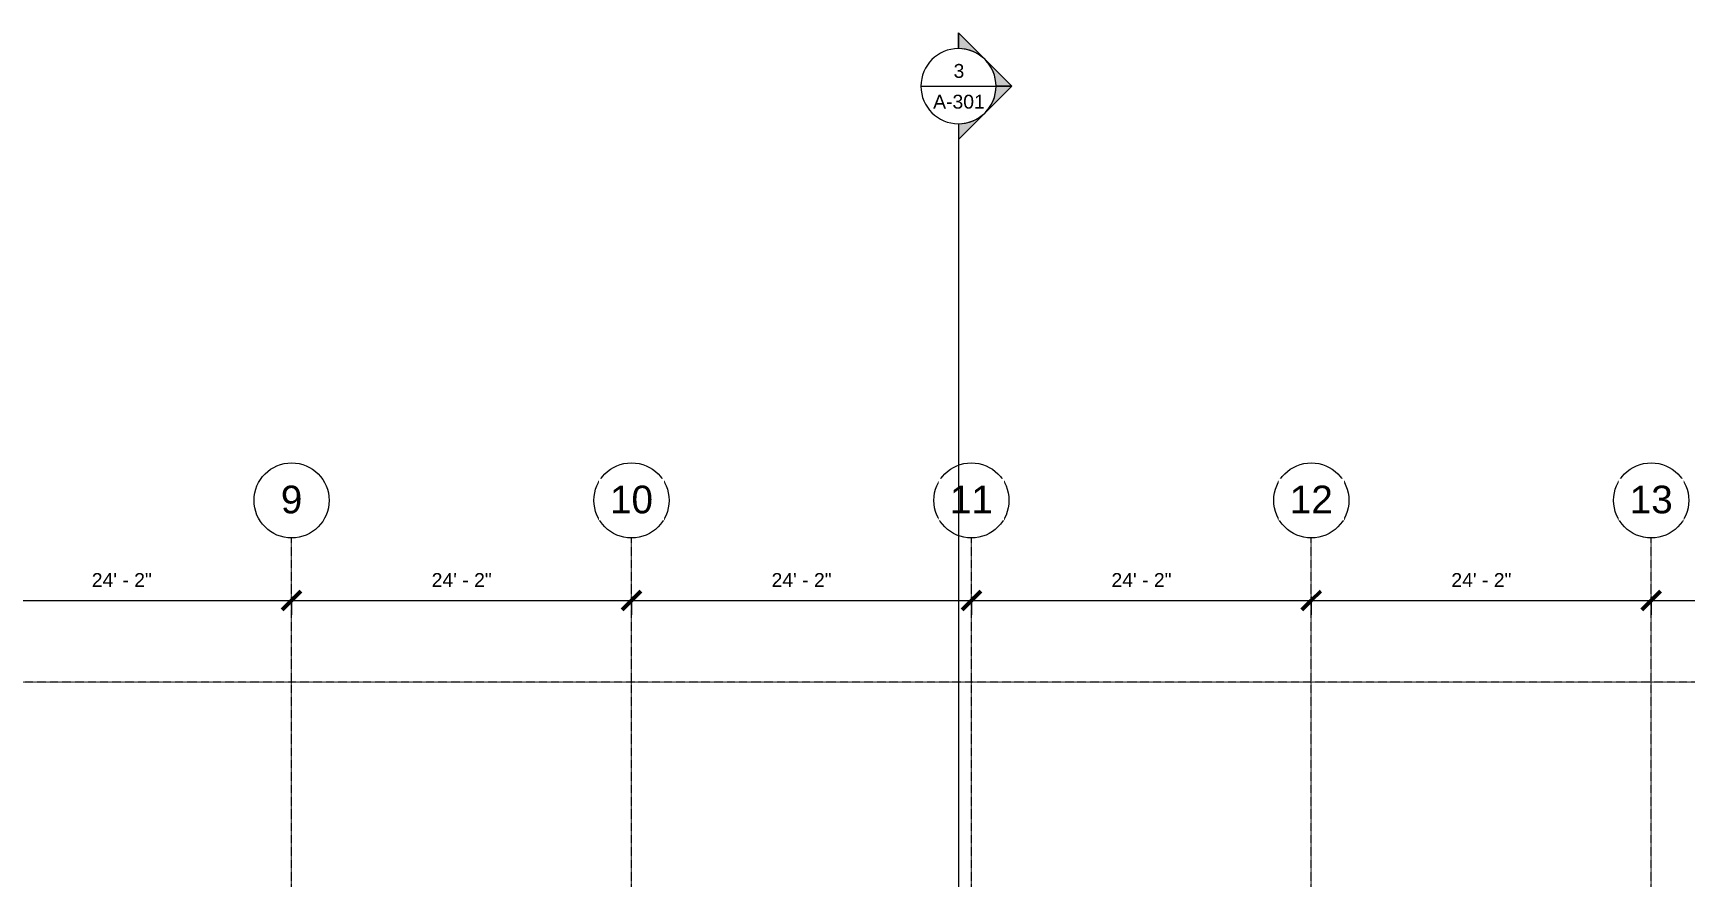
# Model space of a CAD drawing. Header units: inches. Extents: x 21806 to 26875, y -23174 to -20350.
# Drawn here: x 24603 to 26010, y -21069 to -20350 of the extents above; entities that cross this region are included whole.
import ezdxf

# ---------------------------------------------------------------- set-up
doc = ezdxf.new("R2010")
doc.units = ezdxf.units.IN
doc.header["$MEASUREMENT"] = 0
doc.linetypes.add('Grid Line 1_2_', pattern=[0.875, 0.5, -0.125, 0.125, -0.125])
for name, color, linetype, lineweight in [('A-ANNO-DIMS', 211, 'Continuous', 9), ('A-ANNO-DIMS-128', 211, 'Continuous', 9), ('G-ANNO-SYMB', 111, 'Continuous', 9), ('S-GRID', 1, 'Continuous', 9), ('S-GRID-IDEN', 1, 'Continuous', 9)]:
    doc.layers.add(name, color=color, linetype=linetype, lineweight=lineweight)
doc.styles.add('Arial', font='arial.ttf', dxfattribs={"height": 11.802395})
doc.styles.add('Arial_1', font='arial.ttf', dxfattribs={"height": 23.60479})
doc.dimstyles.new('Linear_-_3_32__Arial', dxfattribs={"dimscale": 12, "dimtxt": 12, "dimasz": 1.333333, "dimexe": 1, "dimexo": 0.666667, "dimgap": 0.666667, "dimtad": 1, "dimdec": 0, "dimzin": 1, "dimdsep": 46, "dimlunit": 4, "dimtxsty": 'Arial', "dimblk1": 'OBLIQUE', "dimblk2": 'OBLIQUE', "dimsah": 1, "dimcen": 0.09, "dimdle": 1, "dimazin": 0, "dimtfac": 1, "dimtdec": 4, "dimtix": 1, "dimtmove": 0, "dimatfit": 3, "dimfxl": 1, "dimtvp": 1, "dimtfill": 1, "dimfrac": 2, "dimtolj": 1, "dimtzin": 0, "dimarcsym": 2})

# ---------------------------------------------------------------- blocks, each defined once
blk = doc.blocks.new('Grid - Grid Head - Circle-14747-First Floor Plan')
at = {"layer": 'S-GRID-IDEN'}
blk.add_circle((0, 0), 0.25, dxfattribs=at)
blk = doc.blocks.new('Section - Section Head - Filled-1526-First Floor Plan')
at = {"layer": 'G-ANNO-SYMB'}
h = blk.add_hatch(color=256, dxfattribs=at)
edge = h.paths.add_edge_path(flags=0)
edge.add_line((-0.427, 0.177), (-0.25, 0.354))
edge.add_line((-0.25, 0.354), (-0.25, 0.25))
edge.add_arc((-0.25, 0), 0.25, 90, 135)
h = blk.add_hatch(color=256, dxfattribs=at)
edge = h.paths.add_edge_path(flags=0)
edge.add_arc((-0.25, 0), 0.25, 45, 90)
edge.add_line((-0.25, 0.25), (-0.25, 0.354))
edge.add_line((-0.25, 0.354), (-0.073, 0.177))
h = blk.add_hatch(color=256, dxfattribs=at)
edge = h.paths.add_edge_path(flags=0)
edge.add_arc((-0.25, 0), 0.25, 137.9216, 180)
edge.add_line((-0.5, 0), (-0.604, 0))
edge.add_line((-0.604, 0), (-0.436, 0.168))
h = blk.add_hatch(color=256, dxfattribs=at)
edge = h.paths.add_edge_path(flags=0)
edge.add_line((-0.064, 0.168), (0.104, 0))
edge.add_line((0.104, 0), (0, 0))
edge.add_arc((-0.25, 0), 0.25, 0, 42.0784)
for p, q in [((-0.25, 0.354), (-0.604, 0)), ((-0.25, 0.354), (-0.427, 0.177)), ((-0.25, 0.354), (0.104, 0)), ((-0.25, 0.25), (-0.25, 0.354)), ((-0.073, 0.177), (-0.25, 0.354)), ((-0.25, 0.354), (-0.25, 0.25)), ((-0.436, 0.168), (-0.604, 0)), ((0.104, 0), (-0.064, 0.168)), ((-0.604, 0), (-0.5, 0)), ((0, 0), (0.104, 0)), ((-0.5, 0), (-0.604, 0)), ((0, 0), (0.104, 0))]:
    blk.add_line(p, q, dxfattribs=at)
for start, end in [(360, 180), (90, 135), (45, 90), (137.9216, 180), (0, 42.0784), (180, 360)]:
    blk.add_arc((-0.25, 0), 0.25, start, end, dxfattribs=at)
blk = doc.blocks.new('DIMBLOCK8-First Floor Plan')
at = {"layer": 'A-ANNO-DIMS-128', "lineweight": 50}
for p, q in [((24533.4, -20833.2), (24525.4, -20841.2)), ((24533.4, -20833.2), (24541.4, -20825.2)), ((24822.9, -20833.2), (24814.9, -20841.2)), ((24822.9, -20833.2), (24830.9, -20825.2))]:
    blk.add_line(p, q, dxfattribs=at)
at = {"layer": 'A-ANNO-DIMS-128'}
for p, q in [((24533.4, -20829.8), (24533.4, -20845.2)), ((24533.4, -20833.2), (24533.4, -20829.8)), ((24533.4, -20833.2), (24822.9, -20833.2)), ((24822.9, -20829.8), (24822.9, -20845.2)), ((24822.9, -20833.2), (24822.9, -20829.8))]:
    blk.add_line(p, q, dxfattribs=at)
at = {"layer": 'A-ANNO-DIMS-128', "color": 0, "insert": (24652.7, -20809.8), "char_height": 11.8, "width": 61.145, "attachment_point": 1, "line_spacing_factor": 0.938532, "style": 'Arial', "bg_fill": 3, "box_fill_scale": 1.25, "bg_fill_color": 0, "bg_fill_transparency": 0}
blk.add_mtext('24\' - 2"', dxfattribs=at)
blk = doc.blocks.new('_Oblique')
at = {"color": 0, "linetype": 'ByBlock', "lineweight": -2}
blk.add_line((-0.5, -0.5), (0.5, 0.5), dxfattribs=at)
blk = doc.blocks.new('DIMBLOCK9-First Floor Plan')
at = {"layer": 'A-ANNO-DIMS-128', "lineweight": 50}
for p, q in [((24822.9, -20833.2), (24814.9, -20841.2)), ((24822.9, -20833.2), (24830.9, -20825.2)), ((25112.4, -20833.2), (25104.4, -20841.2)), ((25112.4, -20833.2), (25120.4, -20825.2))]:
    blk.add_line(p, q, dxfattribs=at)
at = {"layer": 'A-ANNO-DIMS-128'}
for p, q in [((24822.9, -20829.8), (24822.9, -20845.2)), ((24822.9, -20833.2), (24822.9, -20829.8)), ((24822.9, -20833.2), (25112.4, -20833.2)), ((25112.4, -20829.8), (25112.4, -20845.2)), ((25112.4, -20833.2), (25112.4, -20829.8))]:
    blk.add_line(p, q, dxfattribs=at)
at = {"layer": 'A-ANNO-DIMS-128', "color": 0, "insert": (24942.2, -20809.8), "char_height": 11.8, "width": 61.145, "attachment_point": 1, "line_spacing_factor": 0.938532, "style": 'Arial', "bg_fill": 3, "box_fill_scale": 1.25, "bg_fill_color": 0, "bg_fill_transparency": 0}
blk.add_mtext('24\' - 2"', dxfattribs=at)
blk = doc.blocks.new('DIMBLOCK10-First Floor Plan')
at = {"layer": 'A-ANNO-DIMS-128', "lineweight": 50}
for p, q in [((25112.4, -20833.2), (25104.4, -20841.2)), ((25112.4, -20833.2), (25120.4, -20825.2)), ((25401.9, -20833.2), (25393.9, -20841.2)), ((25401.9, -20833.2), (25409.9, -20825.2))]:
    blk.add_line(p, q, dxfattribs=at)
at = {"layer": 'A-ANNO-DIMS-128'}
for p, q in [((25112.4, -20829.8), (25112.4, -20845.2)), ((25112.4, -20833.2), (25112.4, -20829.8)), ((25112.4, -20833.2), (25401.9, -20833.2)), ((25401.9, -20829.8), (25401.9, -20845.2)), ((25401.9, -20833.2), (25401.9, -20829.8))]:
    blk.add_line(p, q, dxfattribs=at)
at = {"layer": 'A-ANNO-DIMS-128', "color": 0, "insert": (25231.7, -20809.8), "char_height": 11.8, "width": 61.145, "attachment_point": 1, "line_spacing_factor": 0.938532, "style": 'Arial', "bg_fill": 3, "box_fill_scale": 1.25, "bg_fill_color": 0, "bg_fill_transparency": 0}
blk.add_mtext('24\' - 2"', dxfattribs=at)
blk = doc.blocks.new('DIMBLOCK11-First Floor Plan')
at = {"layer": 'A-ANNO-DIMS-128', "lineweight": 50}
for p, q in [((25401.9, -20833.2), (25393.9, -20841.2)), ((25401.9, -20833.2), (25409.9, -20825.2)), ((25691.4, -20833.2), (25683.4, -20841.2)), ((25691.4, -20833.2), (25699.4, -20825.2))]:
    blk.add_line(p, q, dxfattribs=at)
at = {"layer": 'A-ANNO-DIMS-128'}
for p, q in [((25401.9, -20829.8), (25401.9, -20845.2)), ((25401.9, -20833.2), (25401.9, -20829.8)), ((25401.9, -20833.2), (25691.4, -20833.2)), ((25691.4, -20829.8), (25691.4, -20845.2)), ((25691.4, -20833.2), (25691.4, -20829.8))]:
    blk.add_line(p, q, dxfattribs=at)
at = {"layer": 'A-ANNO-DIMS-128', "color": 0, "insert": (25521.2, -20809.8), "char_height": 11.8, "width": 61.145, "attachment_point": 1, "line_spacing_factor": 0.938532, "style": 'Arial', "bg_fill": 3, "box_fill_scale": 1.25, "bg_fill_color": 0, "bg_fill_transparency": 0}
blk.add_mtext('24\' - 2"', dxfattribs=at)
blk = doc.blocks.new('DIMBLOCK12-First Floor Plan')
at = {"layer": 'A-ANNO-DIMS-128', "lineweight": 50}
for p, q in [((25691.4, -20833.2), (25683.4, -20841.2)), ((25691.4, -20833.2), (25699.4, -20825.2)), ((25980.9, -20833.2), (25972.9, -20841.2)), ((25980.9, -20833.2), (25988.9, -20825.2))]:
    blk.add_line(p, q, dxfattribs=at)
at = {"layer": 'A-ANNO-DIMS-128'}
for p, q in [((25691.4, -20829.8), (25691.4, -20845.2)), ((25691.4, -20833.2), (25691.4, -20829.8)), ((25691.4, -20833.2), (25980.9, -20833.2)), ((25980.9, -20829.8), (25980.9, -20845.2)), ((25980.9, -20833.2), (25980.9, -20829.8))]:
    blk.add_line(p, q, dxfattribs=at)
at = {"layer": 'A-ANNO-DIMS-128', "color": 0, "insert": (25810.7, -20809.8), "char_height": 11.8, "width": 61.145, "attachment_point": 1, "line_spacing_factor": 0.938532, "style": 'Arial', "bg_fill": 3, "box_fill_scale": 1.25, "bg_fill_color": 0, "bg_fill_transparency": 0}
blk.add_mtext('24\' - 2"', dxfattribs=at)
blk = doc.blocks.new('DIMBLOCK13-First Floor Plan')
at = {"layer": 'A-ANNO-DIMS-128', "lineweight": 50}
for p, q in [((25980.9, -20833.2), (25972.9, -20841.2)), ((25980.9, -20833.2), (25988.9, -20825.2)), ((26270.4, -20833.2), (26262.4, -20841.2)), ((26270.4, -20833.2), (26278.4, -20825.2))]:
    blk.add_line(p, q, dxfattribs=at)
at = {"layer": 'A-ANNO-DIMS-128'}
for p, q in [((25980.9, -20829.8), (25980.9, -20845.2)), ((25980.9, -20833.2), (25980.9, -20829.8)), ((25980.9, -20833.2), (26282.4, -20833.2)), ((26270.4, -20829.8), (26270.4, -20845.2)), ((26270.4, -20833.2), (26270.4, -20829.8))]:
    blk.add_line(p, q, dxfattribs=at)
at = {"layer": 'A-ANNO-DIMS-128', "color": 0, "insert": (26100.2, -20809.8), "char_height": 11.8, "width": 61.145, "attachment_point": 1, "line_spacing_factor": 0.938532, "style": 'Arial', "bg_fill": 3, "box_fill_scale": 1.25, "bg_fill_color": 0, "bg_fill_transparency": 0}
blk.add_mtext('24\' - 2"', dxfattribs=at)

msp = doc.modelspace()

# ---------------------------------------------------------------- linework, layer by layer
at = {"layer": 'G-ANNO-SYMB'}
msp.add_line((25358.9, -20395.1), (25422.9, -20395.1), dxfattribs=at)
at = {"layer": 'S-GRID', "linetype": 'Grid Line 1_2_'}
for p, q in [((24822.9, -23162.9), (24822.9, -20779.9)), ((25112.4, -23162.9), (25112.4, -20779.9)), ((25401.9, -23162.9), (25401.9, -20779.9)), ((25691.4, -23162.9), (25691.4, -20779.9)), ((25980.9, -23162.9), (25980.9, -20779.9)), ((26875.5, -20902.6), (22016.4, -20902.6))]:
    msp.add_line(p, q, dxfattribs=at)

# ---------------------------------------------------------------- block references
at = {"layer": 'G-ANNO-SYMB', "xscale": 127.9999999999999, "yscale": 127.9999999999999, "zscale": 127.9999999999999, "rotation": 269.9999999999996}
msp.add_blockref('Section - Section Head - Filled-1526-First Floor Plan', (25390.9, -20427.1), dxfattribs=at)
at = {"layer": 'S-GRID-IDEN', "xscale": 127.9999999999999, "yscale": 127.9999999999999, "zscale": 127.9999999999999}
for p in [(24822.9, -20747.9), (25112.4, -20747.9), (25401.9, -20747.9), (25691.4, -20747.9), (25980.9, -20747.9)]:
    msp.add_blockref('Grid - Grid Head - Circle-14747-First Floor Plan', p, dxfattribs=at)

# ---------------------------------------------------------------- texts
at = {"layer": 'G-ANNO-SYMB', "char_height": 11.8, "attachment_point": 2, "line_spacing_factor": 0.938532, "style": 'Arial'}
for s, insert, width in [('3', (25391.3, -20376.2), 10.944), ('A-301', (25391.3, -20402.4), 52.416)]:
    msp.add_mtext(s, dxfattribs=dict(at, insert=insert, width=width))

# ---------------------------------------------------------------- next in the draw order: texts
at = {"layer": 'S-GRID-IDEN', "char_height": 23.6, "attachment_point": 2, "line_spacing_factor": 0.938532, "style": 'Arial_1', "bg_fill": 3, "box_fill_scale": 1.25, "bg_fill_color": 0, "bg_fill_transparency": 0}
for s, insert, width in [('9', (24822.9, -20735.3), 21.888), ('10', (25112.4, -20735.3), 43.776), ('11', (25401.9, -20735.3), 43.776), ('12', (25691.4, -20735.3), 43.776), ('13', (25980.9, -20735.3), 43.776)]:
    msp.add_mtext(s, dxfattribs=dict(at, insert=insert, width=width))

# ---------------------------------------------------------------- next in the draw order: dimensions: what is measured, and where the dimension line sits
at = {"layer": 'A-ANNO-DIMS'}
dim = msp.add_linear_dim(base=(24822.8902254, -20833.1577901), p1=(24533.3902254, -20821.8440816), p2=(24822.8902254, -20821.8440816), dimstyle='Linear_-_3_32__Arial', override={"dimpost": '<>', "dimfxl": 289.5}, dxfattribs=at)
dim.commit()
dim.dimension.update_dxf_attribs({"geometry": 'DIMBLOCK8-First Floor Plan', "text_midpoint": (24678.1402254, -20819.2324403)})

# ---------------------------------------------------------------- next in the draw order: linework, layer by layer
at = {"layer": 'G-ANNO-SYMB'}
msp.add_line((25390.9, -20427.1), (25390.9, -23161.9), dxfattribs=at)

# ---------------------------------------------------------------- next in the draw order: dimensions: what is measured, and where the dimension line sits
at = {"layer": 'A-ANNO-DIMS'}
dim = msp.add_linear_dim(base=(25112.3902254, -20833.1577901), p1=(24822.8902254, -20821.8440816), p2=(25112.3902254, -20821.8440816), dimstyle='Linear_-_3_32__Arial', override={"dimpost": '<>', "dimfxl": 289.5}, dxfattribs=at)
dim.commit()
dim.dimension.update_dxf_attribs({"geometry": 'DIMBLOCK9-First Floor Plan', "text_midpoint": (24967.6402254, -20819.2324403)})

# ---------------------------------------------------------------- next in the draw order: dimensions: what is measured, and where the dimension line sits
dim = msp.add_linear_dim(base=(25401.8902254, -20833.1577901), p1=(25112.3902254, -20821.8440816), p2=(25401.8902254, -20821.8440816), dimstyle='Linear_-_3_32__Arial', override={"dimpost": '<>', "dimfxl": 289.5}, dxfattribs=at)
dim.commit()
dim.dimension.update_dxf_attribs({"geometry": 'DIMBLOCK10-First Floor Plan', "text_midpoint": (25257.1402254, -20819.2324403)})

# ---------------------------------------------------------------- next in the draw order: dimensions: what is measured, and where the dimension line sits
dim = msp.add_linear_dim(base=(25691.3902254, -20833.1577901), p1=(25401.8902254, -20821.8440816), p2=(25691.3902254, -20821.8440816), dimstyle='Linear_-_3_32__Arial', override={"dimpost": '<>', "dimfxl": 289.5}, dxfattribs=at)
dim.commit()
dim.dimension.update_dxf_attribs({"geometry": 'DIMBLOCK11-First Floor Plan', "text_midpoint": (25546.6402254, -20819.2324403)})

# ---------------------------------------------------------------- next in the draw order: dimensions: what is measured, and where the dimension line sits
dim = msp.add_linear_dim(base=(25980.8902254, -20833.1577901), p1=(25691.3902254, -20821.8440816), p2=(25980.8902254, -20821.8440816), dimstyle='Linear_-_3_32__Arial', override={"dimpost": '<>', "dimfxl": 289.5}, dxfattribs=at)
dim.commit()
dim.dimension.update_dxf_attribs({"geometry": 'DIMBLOCK12-First Floor Plan', "text_midpoint": (25836.1402254, -20819.2324403)})

# ---------------------------------------------------------------- next in the draw order: dimensions: what is measured, and where the dimension line sits
dim = msp.add_linear_dim(base=(26270.3902254, -20833.1577901), p1=(25980.8902254, -20821.8440816), p2=(26270.3902254, -20821.8440816), dimstyle='Linear_-_3_32__Arial', override={"dimpost": '<>', "dimfxl": 289.5}, dxfattribs=at)
dim.commit()
dim.dimension.update_dxf_attribs({"geometry": 'DIMBLOCK13-First Floor Plan', "text_midpoint": (26125.6402254, -20819.2324403)})

doc.saveas('drawing.dxf')
